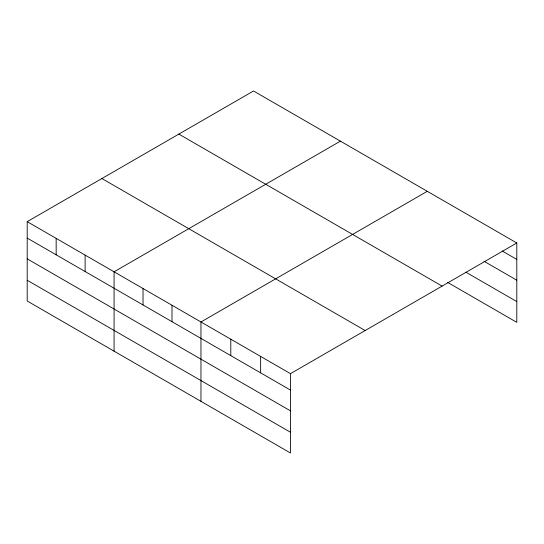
<?xml version="1.0" encoding="UTF-8"?>
<svg xmlns="http://www.w3.org/2000/svg" width="544" height="544" viewBox="0 0 544 544"><rect width="100%" height="100%" fill="white"/><g stroke="black" fill="none" stroke-linecap="round" stroke-linejoin="round"><path stroke-width="0.82" d="M290.469 410.856L290.469 373.653L27.2 221.66L27.2 301.016L290.469 453.016L290.469 410.856L27.2 258.856M447.664 282.431L516.8 322.34L516.8 242.984L253.531 90.984L27.2 221.66M340.408 141.148L114.077 271.816L114.077 351.179M427.292 191.304L200.96 321.973L200.96 401.336M290.469 373.653L516.8 242.984M502.248 251.015L516.8 259.413M484.051 261.276L516.8 280.18M465.861 272.17L516.8 301.58M178.84 134.11L442.109 286.103M101.891 178.534L365.16 330.534M27.2 238.088L290.469 390.089M27.2 280.255L290.469 432.249M260.63 356.429L260.63 372.864M230.792 339.198L230.792 355.633M171.999 305.252L171.999 321.688M143.038 288.538L143.038 304.966M85.122 255.095L85.122 271.531M56.161 238.374L56.161 254.81"/></g></svg>
